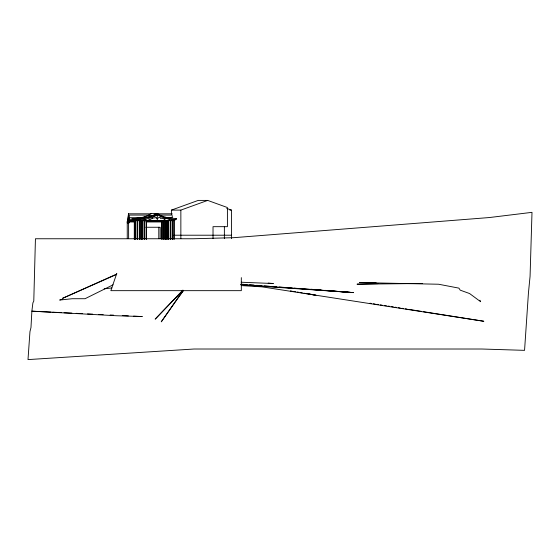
<?xml version="1.0" encoding="UTF-8"?>
<svg xmlns="http://www.w3.org/2000/svg" width="560" height="560" viewBox="0 0 560 560"><rect width="100%" height="100%" fill="white"/><g stroke="black" fill="none" stroke-linecap="round" stroke-linejoin="round"><path stroke-width="0.84" d="M128.639 238.511L128.562 217.686L142.541 217.686M128.618 223.097L128.961 221.872L128.961 223.097L128.604 222.747M129.01 220.598L128.569 215.019L128.674 220.633L128.576 219.296L133.833 219.275M128.856 220.045C129.115 216.489 127.75 220.563 128.093 222.061M128.898 222.061L128.527 215.019L128.107 219.464L127.239 221.956L127.253 238.511M128.59 218.68L128.961 220.045M128.751 219.387L128.891 218.442L128.877 219.387M116.795 273.357L110.866 290.661L241.318 290.661L241.318 277.627M175.637 219.121L175.462 218.694L176.484 218.715L175.301 219.1L175.07 219.709L176.323 219.121M127.54 222.747L127.33 223.097L127.281 221.872M174.503 220.416L171.794 220.199L174.503 220.416L175.21 219.66M148.463 220.416L149.058 219.772M182.847 290.206L155.162 319.158L183.008 290.206M156.177 217.679C157.787 221.186 158.074 215.341 160.706 218.12M144.69 219.149L138.859 219.709L138.621 219.1L132.251 219.121L132.097 218.715C138.698 218.106 145.81 217.651 151.277 213.451L157.311 213.451L160.461 215.446L164.619 217.063L169.925 218.05L166.943 218.05M156.03 213.451C150.57 217.651 143.458 218.106 136.85 218.715L137.578 219.709L139.615 219.513M138.621 219.1L138.131 218.715C144.732 218.106 151.851 217.651 157.311 213.451L157.283 220.416M154.112 216.552L157.283 214.557L160.461 216.552L164.619 218.162L175.756 219.709M157.311 214.557C153.629 217.35 149.1 218.575 144.578 219.149M113.078 284.83L85.036 298.718L72.261 298.718L59.682 300.048L62.139 299.222M116.753 274.05L62.538 298.34L116.62 274.414M152.488 218.12L149.814 219.772L148.995 219.772M171.402 214.298L171.402 210.105L198.226 200.403L207.69 200.403L227.409 207.536L227.409 226.674L213.024 226.674L213.024 238.616M171.402 210.105L180.859 210.105L207.69 200.403M167.258 220.416L147.224 220.416C144.669 219.03 141.323 221.641 139.265 219.66M104.146 288.82L111.909 287.966M132.251 219.121L134.064 220.416M134.988 219.513L133.469 219.653L134.141 220.416M167.223 220.416L169.631 219.947M377.909 283.64L357.021 284.179L422.618 283.486M376.04 282.52L359.499 282.59L438.585 284.235L458.899 288.127L460.229 290.164L469.581 293.538L480.655 301.721L479.913 300.237M229.852 210.105L231.476 210.105L231.476 238.616M151.249 213.808L128.527 213.808L127.239 221.956L134.757 221.956M157.36 213.808L172.214 213.808M149.506 215.075L128.534 215.075L128.891 220.241M159.117 215.075L172.228 215.075M148.127 215.446L154.161 215.446M160.461 215.446L159.768 215.446L163.926 217.063M128.569 215.019L129.01 216.356M128.87 216.853L128.527 213.808L128.527 215.586M143.969 217.063L150.003 217.063M156.114 217.679L152.425 218.12M167.006 217.686L172.249 217.686L172.235 215.943M138.656 218.05L144.69 218.05M160.671 218.12L163.485 218.652L164.724 219.772M164.556 218.162L169.869 219.149M128.485 218.659L128.856 218.442M128.527 218.442L128.954 218.68M132.097 218.715L138.46 218.694M132.818 219.709L139.377 219.66M164.689 219.772L166.075 220.416M144.907 219.947L147.224 220.416M128.632 220.36L134.75 220.36M128.891 220.752L128.562 222.061M134.295 220.668L174.097 220.668L174.097 239.232M134.743 220.976L128.632 220.976L128.625 221.956M146.104 220.976L161.833 220.976M134.75 221.011L128.59 221.053L128.562 219.464M146.111 221.011L161.833 221.011M146.104 221.956L161.833 221.956M145.852 227.262L160.181 227.262L160.181 238.532M173.978 235.214L231.476 235.214M241.15 282.226L273.371 283.535L268.17 283.087M51.002 312.102L31.871 311.171L30.982 327.495L29.96 331.639L28 359.597L194.033 349.013L481.866 349.013L524.559 350.35L528.437 292.943L530.068 276.311L532 212.345L489.307 217.546L233.618 237.692L193.333 238.756L35.441 238.756L33.782 301.063L32.893 302.876L31.871 311.171L116.333 315.735L142.289 316.554L133.595 316.134M52.738 312.193L61.432 312.613M64.043 312.739L71.869 313.124M76.216 313.334L82.299 313.628M87.514 313.887L92.729 314.139M98.819 314.433L103.166 314.65M110.124 314.986L113.596 315.154M122.29 315.581L128.38 315.875M176.484 218.715L164.682 217.203M241.15 285.579L261.87 286.839L483.826 321.272L423.458 311.696M240.856 284.361L353.325 292.607L339.458 291.501M241.717 284.2L246.946 284.592M249.564 284.795L253.925 285.117M256.543 285.32L261.772 285.712M264.39 285.908L269.619 286.3M271.362 286.433L276.591 286.825M279.209 287.021L284.445 287.42M286.188 287.553L292.292 288.008M294.035 288.141L353.325 292.607L245.014 285.131L240.793 284.326M310.87 289.233L312.599 289.373M317.8 289.786L321.265 290.059M324.73 290.332L329.063 290.675M332.528 290.955L337.729 291.368M169.603 219.947L171.829 220.199M369.978 303.212L371.707 303.492M373.429 303.765L375.158 304.038M376.88 304.311L378.609 304.584M380.331 304.857L382.053 305.13M384.643 305.543L386.365 305.816M388.094 306.089L389.816 306.362M391.545 306.635L393.267 306.908M394.996 307.181L396.718 307.454M398.44 307.727L400.169 308M401.891 308.273L403.62 308.553M405.342 308.826L407.071 309.099M408.793 309.372L421.729 311.423M290.381 290.871L292.082 291.165M293.79 291.459L295.491 291.753M297.192 292.047L298.9 292.341M300.601 292.635L302.302 292.929M304.01 293.223L315.931 295.281L308.273 293.706M226.737 208.39L231.476 210.105M128.961 221.872L128.52 218.68M224.371 226.674L224.371 238.616M180.859 210.105L180.859 238.616M173.95 220.668L173.95 239.232M172.424 220.668L172.424 239.232M172.284 220.668L172.284 239.232M172.235 220.668L172.235 239.232M170.562 220.668L170.562 239.232M170.422 220.668L170.422 239.232M170.359 220.668L170.359 239.232M168.686 220.668L168.749 239.232M168.602 220.668L168.602 239.232M167.076 220.668L167.076 239.232M166.929 220.668L166.929 239.232M166.887 220.668L166.887 239.232M165.214 220.668L165.214 239.232M165.067 220.668L165.067 239.232M165.011 220.668L165.011 239.232M163.338 220.668L163.338 239.232M163.191 220.668L163.191 239.232M161.959 220.668L161.959 239.232M161.812 220.668L161.812 239.232M158.788 227.262L158.788 238.532M146.405 220.668L146.405 239.232M146.258 220.668L146.258 239.232M144.732 220.668L144.732 239.232M144.543 220.668L144.585 239.232M142.87 220.668L142.87 239.232M142.723 220.668L142.667 239.232M141.232 220.668L141.232 239.232M141.085 220.668L141.085 239.232M140.994 220.668L140.994 239.232M139.559 218.988L139.559 239.232M139.419 218.988L139.419 239.232L139.37 220.668M137.697 218.988L137.697 239.232M137.55 218.988L137.55 239.232M137.494 220.668L137.494 239.232M135.821 218.988L135.821 239.232M135.674 218.988L135.674 239.232M134.442 218.988L134.442 239.232M134.295 218.988L134.295 239.232M128.674 216.356L128.674 220.633M128.611 218.442L128.527 222.334M177.618 298.27L161.259 321.832L183.351 290.598L177.618 298.27"/></g></svg>
